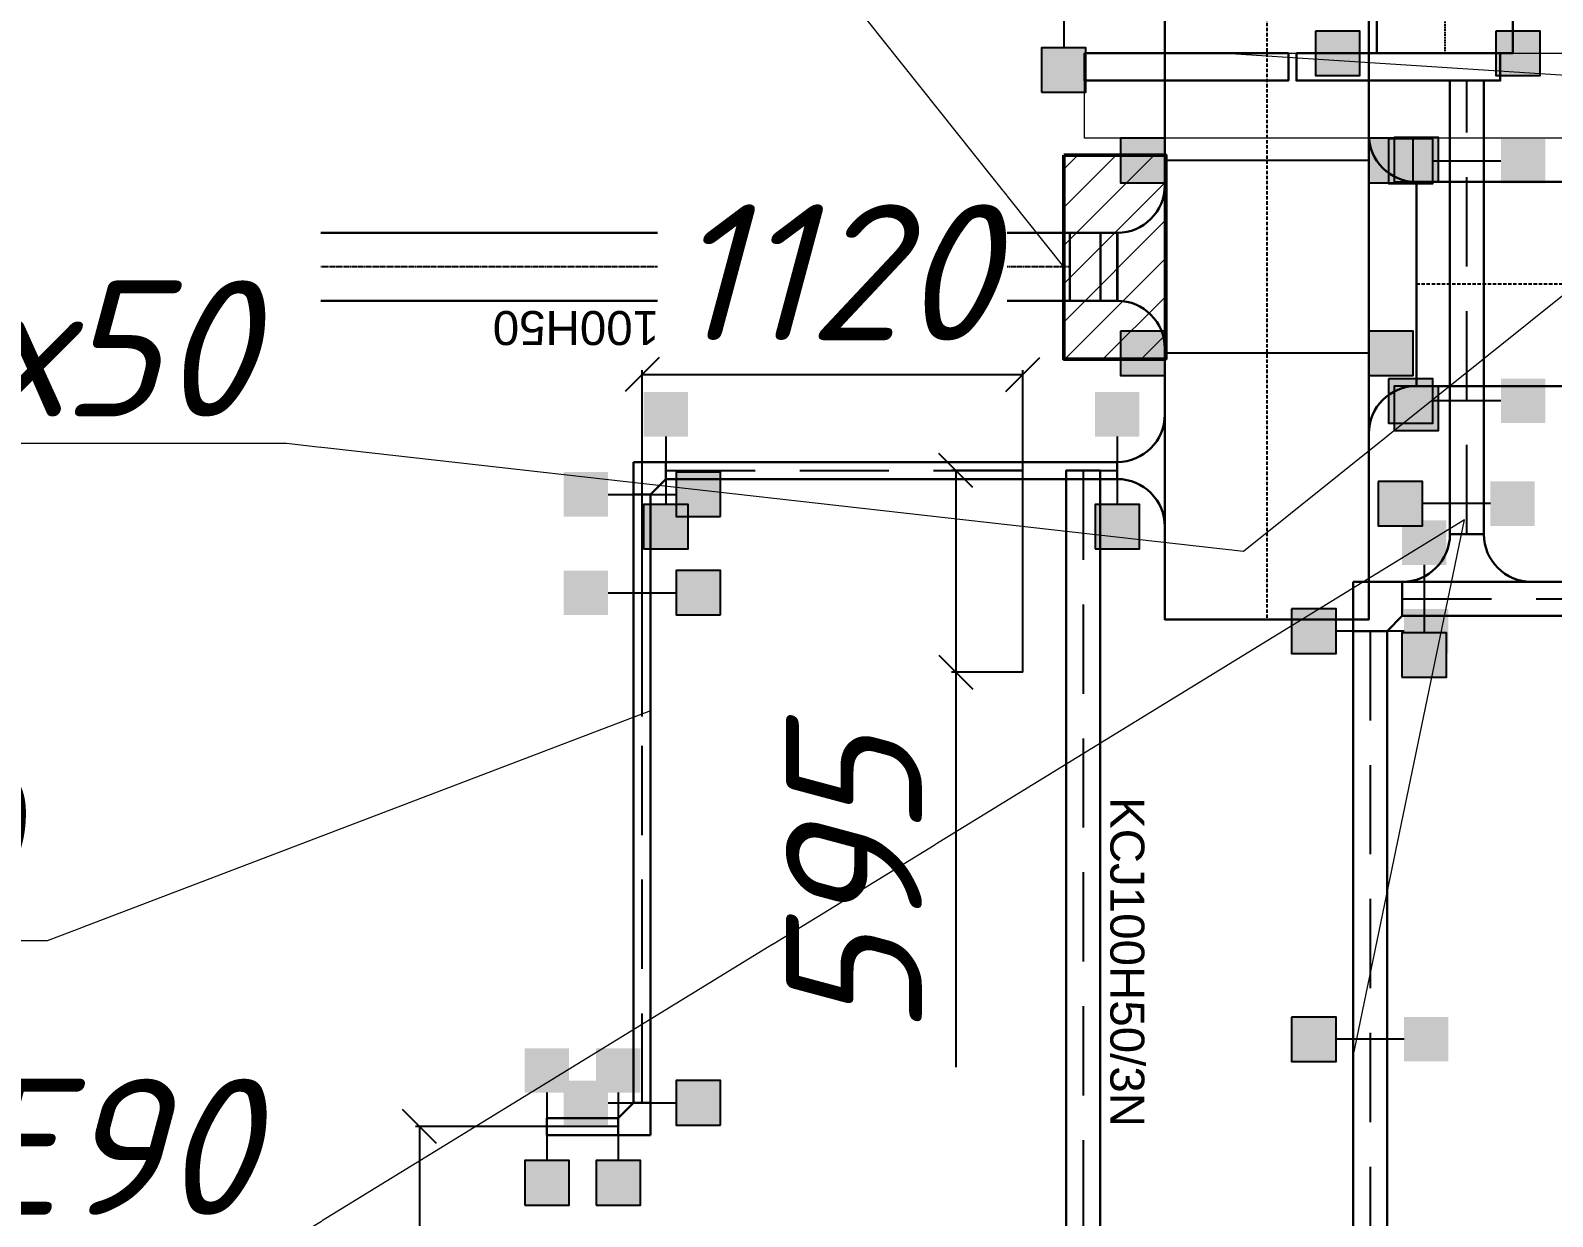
# Model space of a CAD drawing. Extents: x 221643 to 289394, y 86804 to 109436.
# Drawn here: x 228936.7 to 229384.5, y 91299.1 to 91647.9 of the extents above; entities that cross this region are included whole.
import ezdxf
from ezdxf import colors
from ezdxf.entities.mleader import LeaderData, LeaderLine
from ezdxf.math import Vec2, Vec3

# ---------------------------------------------------------------- set-up
doc = ezdxf.new("R2010")
doc.units = 0
doc.linetypes.add('DASHED2', pattern=[0.375, 0.25, -0.125])
doc.layers.get('Defpoints').update_dxf_attribs({"color": 140})
doc.layers.add('BAKS_opis', color=7, linetype='Continuous')
doc.layers.add("E_Прив'язки", color=24, linetype='Continuous')
for name, color, linetype, lineweight in [('E_Лотки', 5, 'Continuous', 30), ('E_Лотки_аварійні', 1, 'Continuous', 30), ('E_Позначення', 7, 'Continuous', 15), ('E_Щити', 1, 'Continuous', 50)]:
    doc.layers.add(name, color=color, linetype=linetype, lineweight=lineweight)
doc.layers.add('E_Лотки_опори_опуски', color=2, linetype='Continuous', plot=False)
doc.styles.add('GOST 2.304', font='isocpeui.ttf')
doc.styles.add('ROMANS', font='ROMANS')
doc.styles.get("Standard").update_dxf_attribs({"font": 'arial.ttf'})
doc.styles.add('ГОСТ 2.304', font='isocpeui.ttf')
doc.dimstyles.new('ISO-25', dxfattribs={"dimtxt": 2.5, "dimasz": 2.5, "dimexe": 1.25, "dimexo": 0.625, "dimtad": 1, "dimtxsty": 'Standard', "dimcen": 2.5, "dimadec": 0, "dimazin": 0, "dimtfac": 1, "dimtmove": 0, "dimatfit": 3, "dimfxl": 1, "dimarcsym": 0})

# ---------------------------------------------------------------- blocks, each defined once
blk = doc.blocks.new('*U3')
at = {"lineweight": 20}
h = blk.add_hatch(dxfattribs=at)
h.set_pattern_fill('ANSI31', color=0, scale=25)
h.paths.add_polyline_path([(-300, 300), (-300, 0), (300, 0), (300, 300)])
at = {"color": 0}
blk.add_lwpolyline([(-300, 300), (300, 300), (300, 0), (-300, 0)], close=True, dxfattribs=at)
blk = doc.blocks.new('BAKS_66')
at = {"layer": 'BAKS_opis', "linetype": 'DASHED2', "ltscale": 105}
blk.add_line((0, 0), (-20.99, 0), dxfattribs=at)
at = {"layer": 'E_Лотки'}
for points in [[(0, 2.5), (-20.99, 2.5), (-20.99, -2.5), (0, -2.5)], [(0, 2.5), (-20.99, 2.5), (-20.99, 2.5), (0, 2.5)], [(0, -2.5), (-20.99, -2.5), (-20.99, 2.5), (0, 2.5)], [(0, -2.5), (-20.99, -2.5), (-20.99, -2.5), (0, -2.5)]]:
    blk.add_3dface(points, dxfattribs=at)
at = {"flags": 1}
for tag, p in [('ATT_2', (-20.99, 0)), ('ATT_3', (-20.99, 0)), ('ATT_1', (-20.99, 0)), ('ATT_4', (-20.99, 0)), ('ATT_5', (-20.99, 0)), ('AN', (-20.99, 0)), ('TYP', (-20.99, 0)), ('P2X', (-20.99, 0)), ('P2Y', (-20.99, 0)), ('LUSTRO', (-20.99, 0)), ('NAME', (-20.99, 0)), ('P1X', (-20.99, 0)), ('P1Y', (-20.99, 0)), ('LENGTH', (7, 0)), ('ID', (7, -2.5))]:
    blk.add_attdef(tag, p, '', height=2.5, dxfattribs=at)
at = {"layer": 'BAKS_opis', "flags": 1}
blk.add_attdef('SYMBOL', (-7, 5.5), '', height=10, rotation=0, dxfattribs=at)
blk = doc.blocks.new('A$C44C0357C')
at = {"linetype": 'Continuous'}
for p, q in [((0, 95), (50, 95)), ((0, 95), (0, 0)), ((50, 95), (95, 50)), ((95, 50), (95, 0)), ((95, 0), (0, 0))]:
    blk.add_line(p, q, dxfattribs=at)
blk = doc.blocks.new('KK___50')
at = {"xscale": 0.1, "yscale": 0.1, "zscale": 0.1, "rotation": 270}
blk.add_blockref('A$C44C0357C', (-2.5, 9.5), dxfattribs=at)
at = {"style": 'ROMANS', "flags": 9}
for tag, p in [('SYMBOL', (-1370.36, 2080.3)), ('ID', (-1370.03, 2080.3)), ('NAME', (-1369.71, 2080.3)), ('TYP', (-1369.39, 2080.3)), ('LENGTH', (-1369.06, 2080.3)), ('ATT_1', (-1368.73, 2080.3)), ('ATT_2', (-1368.38, 2080.3)), ('ATT_3', (-1368.02, 2080.3)), ('ATT_4', (-1367.66, 2080.3)), ('ATT_5', (-1367.3, 2080.3)), ('LUSTRO', (-1366.93, 2080.3)), ('P1', (-1366.58, 2080.3)), ('P2', (-1366.29, 2080.3)), ('AN', (-1365.99, 2080.3))]:
    blk.add_attdef(tag, p, '', height=0.3, rotation=90, dxfattribs=at)
blk = doc.blocks.new('A$C3C5B6495')
at = {"linetype": 'Continuous'}
for p, q in [((0, 33), (0, 0)), ((14, 19), (14, 14))]:
    blk.add_line(p, q, dxfattribs=at)
for centre, start, end in [((14, 33), 180, 270), ((14, 0), 90, 180)]:
    blk.add_arc(centre, 14, start, end, dxfattribs=at)
blk = doc.blocks.new('TKD___50')
blk.add_blockref('A$C3C5B6495', (0, -16.5))
blk = doc.blocks.new('_None')
blk = doc.blocks.new('A$C4F7C31BE')
at = {"linetype": 'Continuous'}
for p, q in [((0, 158), (200, 158)), ((0, 108), (0, 158)), ((200, 158), (200, 108)), ((200, 108), (0, 108)), ((0, 108), (0, 0)), ((200, 0), (200, 108)), ((0, 0), (200, 0))]:
    blk.add_line(p, q, dxfattribs=at)
blk = doc.blocks.new('LU___200H50')
at = {"xscale": 0.1, "yscale": 0.1, "zscale": 0.1}
blk.add_blockref('A$C4F7C31BE', (-10, 0), dxfattribs=at)
at = {"style": 'ROMANS', "flags": 9}
for tag, p in [('SYMBOL', (4.95, 15.01)), ('TYP', (4.95, 14.03)), ('ATT_1', (4.95, 13.37)), ('ID', (4.95, 14.67)), ('NAME', (4.95, 14.36)), ('LENGTH', (4.95, 13.71)), ('ATT_2', (4.95, 13.02)), ('ATT_3', (4.95, 12.67)), ('ATT_4', (4.95, 12.31)), ('ATT_5', (4.95, 11.94)), ('AN', (4.95, 10.64)), ('LUSTRO', (4.95, 11.58)), ('P1', (4.95, 11.23)), ('P2', (4.95, 10.94))]:
    blk.add_attdef(tag, p, '', height=0.3, dxfattribs=at)
blk = doc.blocks.new('A$C7D2B75C9')
at = {"linetype": 'Continuous'}
for p, q in [((480, 140), (0, 140)), ((340, 0), (140, 0))]:
    blk.add_line(p, q, dxfattribs=at)
for centre, start, end in [((0, 0), 0, 90), ((480, 0), 90, 180)]:
    blk.add_arc(centre, 140, start, end, dxfattribs=at)
blk = doc.blocks.new('TKD___200')
at = {"xscale": 0.1, "yscale": 0.1, "zscale": 0.1}
blk.add_blockref('A$C7D2B75C9', (-24, -14), dxfattribs=at)
at = {"style": 'ROMANS', "flags": 9}
for tag, p in [('SYMBOL', (4.95, 15.01)), ('TYP', (4.95, 14.03)), ('ATT_1', (4.95, 13.37)), ('ID', (4.95, 14.67)), ('NAME', (4.95, 14.36)), ('LENGTH', (4.95, 13.71)), ('ATT_2', (4.95, 13.02)), ('ATT_3', (4.95, 12.67)), ('ATT_4', (4.95, 12.31)), ('ATT_5', (4.95, 11.94)), ('AN', (4.95, 10.64)), ('LUSTRO', (4.95, 11.58)), ('P1', (4.95, 11.23)), ('P2', (4.95, 10.94))]:
    blk.add_attdef(tag, p, '', height=0.3, dxfattribs=at)
blk = doc.blocks.new('BAKS_719')
at = {"layer": 'BAKS_opis', "color": 105, "linetype": 'DASHED2'}
blk.add_line((0, 0), (0, -300), dxfattribs=at)
at = {"layer": 'E_Лотки_опори_опуски'}
for points in [[(-10, 0), (-10, -300), (10, -300), (10, 0)], [(-10, 0), (-10, -300), (-10, -300), (-10, 0)], [(10, 0), (10, -300), (-10, -300), (-10, 0)], [(10, 0), (10, -300), (10, -300), (10, 0)]]:
    blk.add_3dface(points, dxfattribs=at)
at = {"flags": 1}
for tag, p in [('LENGTH', (0, 0)), ('ID', (10, 0)), ('ATT_2', (0, -300)), ('ATT_3', (0, -300)), ('ATT_1', (0, -300)), ('ATT_4', (0, -300)), ('ATT_5', (0, -300)), ('AN', (0, -300)), ('TYP', (0, -300)), ('P2X', (0, -300)), ('P2Y', (0, -300)), ('LUSTRO', (0, -300)), ('NAME', (0, -300)), ('P1X', (0, -300)), ('P1Y', (0, -300))]:
    blk.add_attdef(tag, p, '', height=2.5, dxfattribs=at)
at = {"layer": 'BAKS_opis'}
blk.add_attdef('SYMBOL', (13, -96), '', height=10, rotation=270, dxfattribs=at)
blk = doc.blocks.new('BAKS_720')
at = {"layer": 'BAKS_opis', "linetype": 'DASHED2', "ltscale": 105}
blk.add_line((0, 0), (0, -300), dxfattribs=at)
at = {"layer": 'E_Лотки_опори_опуски'}
for points in [[(-5, 0), (-5, -300), (5, -300), (5, 0)], [(-5, 0), (-5, -300), (-5, -300), (-5, 0)], [(5, 0), (5, -300), (-5, -300), (-5, 0)], [(5, 0), (5, -300), (5, -300), (5, 0)]]:
    blk.add_3dface(points, dxfattribs=at)
at = {"flags": 1}
for tag, p in [('LENGTH', (0, 0)), ('ID', (5, 0)), ('ATT_2', (0, -300)), ('ATT_3', (0, -300)), ('ATT_1', (0, -300)), ('ATT_4', (0, -300)), ('ATT_5', (0, -300)), ('AN', (0, -300)), ('TYP', (0, -300)), ('P2X', (0, -300)), ('P2Y', (0, -300)), ('LUSTRO', (0, -300)), ('NAME', (0, -300)), ('P1X', (0, -300)), ('P1Y', (0, -300))]:
    blk.add_attdef(tag, p, '', height=2.5, dxfattribs=at)
at = {"layer": 'BAKS_opis'}
blk.add_attdef('SYMBOL', (8, -96), '', height=10, rotation=270, dxfattribs=at)
blk = doc.blocks.new('A$C7FF703E6')
at = {"linetype": 'Continuous'}
for p, q in [((0, 145), (100, 145)), ((0, 145), (0, 0)), ((100, 145), (145, 100)), ((145, 100), (145, 0)), ((145, 0), (0, 0))]:
    blk.add_line(p, q, dxfattribs=at)
blk = doc.blocks.new('KK___100')
at = {"xscale": 0.1, "yscale": 0.1, "zscale": 0.1, "rotation": 270}
blk.add_blockref('A$C7FF703E6', (-5, 14.5), dxfattribs=at)
at = {"style": 'ROMANS', "flags": 9}
for tag, p in [('SYMBOL', (-1386.75, 2120.91)), ('ID', (-1386.41, 2120.91)), ('NAME', (-1386.1, 2120.91)), ('TYP', (-1385.77, 2120.91)), ('LENGTH', (-1385.44, 2120.91)), ('ATT_1', (-1385.11, 2120.91)), ('ATT_2', (-1384.76, 2120.91)), ('ATT_3', (-1384.4, 2120.91)), ('ATT_4', (-1384.05, 2120.91)), ('ATT_5', (-1383.68, 2120.91)), ('LUSTRO', (-1383.31, 2120.91)), ('P1', (-1382.96, 2120.91)), ('P2', (-1382.68, 2120.91)), ('AN', (-1382.37, 2120.91))]:
    blk.add_attdef(tag, p, '', height=0.3, rotation=90, dxfattribs=at)
blk = doc.blocks.new('BAKS_812')
at = {"layer": 'BAKS_opis', "linetype": 'DASHED2', "ltscale": 105}
blk.add_line((0, 0), (0, -200.57), dxfattribs=at)
at = {"layer": 'E_Лотки_аварійні'}
for points in [[(-5, 0), (-5, -200.57), (5, -200.57), (5, 0)], [(-5, 0), (-5, -200.57), (-5, -200.57), (-5, 0)], [(5, 0), (5, -200.57), (-5, -200.57), (-5, 0)], [(5, 0), (5, -200.57), (5, -200.57), (5, 0)]]:
    blk.add_3dface(points, dxfattribs=at)
at = {"flags": 1}
for tag, p in [('LENGTH', (0, 9.5)), ('ID', (5, 9.5)), ('ATT_2', (0, -210.07)), ('ATT_3', (0, -210.07)), ('ATT_1', (0, -210.07)), ('ATT_4', (0, -210.07)), ('ATT_5', (0, -210.07)), ('AN', (0, -210.07)), ('TYP', (0, -210.07)), ('P2X', (0, -210.07)), ('P2Y', (0, -210.07)), ('NAME', (0, -210.07)), ('P1X', (0, -210.07)), ('P1Y', (0, -210.07))]:
    blk.add_attdef(tag, p, '', height=2.5, dxfattribs=at)
at = {"layer": 'BAKS_opis', "flags": 1}
blk.add_attdef('SYMBOL', (8, -100.29), '', height=10, rotation=270, dxfattribs=at)
blk = doc.blocks.new('_Oblique')
at = {"color": 0, "linetype": 'ByBlock', "lineweight": -2}
blk.add_line((-0.5, -0.5), (0.5, 0.5), dxfattribs=at)
blk = doc.blocks.new('*D361')
at = {"layer": 'Defpoints', "color": 0, "transparency": 16777216}
for p in [(229228.62, 91546.75), (229228.62, 91459.19), (229116.62, 91446.18)]:
    blk.add_point(p, dxfattribs=at)
at = {"layer": "E_Прив'язки", "color": 0, "lineweight": -2, "transparency": 16777216}
for p, q in [((229116.62, 91446.18), (229116.62, 91548)), ((229116.62, 91546.75), (229228.62, 91546.75)), ((229228.62, 91459.19), (229228.62, 91548))]:
    blk.add_line(p, q, dxfattribs=at)
at = {"layer": "E_Прив'язки", "color": 0, "lineweight": -2, "transparency": 16777216, "xscale": 10, "yscale": 10, "zscale": 10, "rotation": 180}
blk.add_blockref('_Oblique', (229116.62, 91546.75), dxfattribs=at)
at = {"layer": "E_Прив'язки", "color": 0, "lineweight": -2, "transparency": 16777216, "xscale": 10, "yscale": 10, "zscale": 10}
blk.add_blockref('_Oblique', (229228.62, 91546.75), dxfattribs=at)
at = {"layer": "E_Прив'язки", "color": 0, "transparency": 16777216, "insert": (229172.62, 91576.75), "char_height": 40, "attachment_point": 5, "style": 'GOST 2.304', "bg_fill": 3, "box_fill_scale": 1.1, "bg_fill_color": 256, "bg_fill_true_color": 13158600, "bg_fill_transparency": 0}
blk.add_mtext('1120', dxfattribs=at)
blk = doc.blocks.new('*D362')
at = {"layer": 'Defpoints', "color": 0, "transparency": 16777216}
for p in [(229228.62, 91518.47), (229208.93, 91459.19), (229228.62, 91459.19)]:
    blk.add_point(p, dxfattribs=at)
at = {"layer": "E_Прив'язки", "color": 0, "lineweight": -2, "transparency": 16777216}
for p, q in [((229228.62, 91518.47), (229207.68, 91518.47)), ((229208.93, 91518.47), (229208.93, 91459.19)), ((229228.62, 91459.19), (229207.68, 91459.19)), ((229208.93, 91459.19), (229208.93, 91343.07))]:
    blk.add_line(p, q, dxfattribs=at)
at = {"layer": "E_Прив'язки", "color": 0, "lineweight": -2, "transparency": 16777216, "xscale": 10, "yscale": 10, "zscale": 10}
for p, rotation in [((229208.93, 91518.47), 90), ((229208.93, 91459.19), 270)]:
    blk.add_blockref('_Oblique', p, dxfattribs=dict(at, rotation=rotation))
at = {"layer": "E_Прив'язки", "color": 0, "transparency": 16777216, "insert": (229178.93, 91396.13), "char_height": 40, "attachment_point": 5, "rotation": 90, "style": 'GOST 2.304', "bg_fill": 3, "box_fill_scale": 1.1, "bg_fill_color": 256, "bg_fill_true_color": 13158600, "bg_fill_transparency": 0}
blk.add_mtext('595', dxfattribs=at)
blk = doc.blocks.new('*D363')
at = {"layer": 'Defpoints', "color": 0, "transparency": 16777216}
for p in [(229109.62, 91325.54), (229051.17, 91261.17), (229109.62, 91261.17)]:
    blk.add_point(p, dxfattribs=at)
at = {"layer": "E_Прив'язки", "color": 0, "lineweight": -2, "transparency": 16777216}
for p, q in [((229109.62, 91325.54), (229049.92, 91325.54)), ((229051.17, 91325.54), (229051.17, 91261.17)), ((229109.62, 91261.17), (229049.92, 91261.17)), ((229051.17, 91261.17), (229051.17, 91099.74))]:
    blk.add_line(p, q, dxfattribs=at)
at = {"layer": "E_Прив'язки", "color": 0, "lineweight": -2, "transparency": 16777216, "xscale": 10, "yscale": 10, "zscale": 10}
for p, rotation in [((229051.17, 91325.54), 90), ((229051.17, 91261.17), 270)]:
    blk.add_blockref('_Oblique', p, dxfattribs=dict(at, rotation=rotation))
at = {"layer": "E_Прив'язки", "color": 0, "transparency": 16777216, "insert": (229021.17, 91153.93), "char_height": 40, "attachment_point": 5, "rotation": 90, "style": 'GOST 2.304', "bg_fill": 3, "box_fill_scale": 1.1, "bg_fill_color": 256, "bg_fill_true_color": 13158600, "bg_fill_transparency": 0}
blk.add_mtext('645', dxfattribs=at)
blk = doc.blocks.new('BAKS_868')
at = {"layer": 'BAKS_opis', "color": 105, "linetype": 'DASHED2', "ltscale": 4}
blk.add_line((0, 0), (0, -495), dxfattribs=at)
at = {"layer": 'E_Лотки'}
for points in [[(-30, 0), (-30, -495), (30, -495), (30, 0)], [(-30, 0), (-30, -495), (-30, -495), (-30, 0)], [(30, 0), (30, -495), (-30, -495), (-30, 0)], [(30, 0), (30, -495), (30, -495), (30, 0)]]:
    blk.add_3dface(points, dxfattribs=at)
at = {"flags": 1}
for tag, p in [('LENGTH', (0, 0)), ('ID', (30, 0)), ('ATT_2', (0, -495)), ('ATT_3', (0, -495)), ('ATT_1', (0, -495)), ('ATT_4', (0, -495)), ('ATT_5', (0, -495)), ('AN', (0, -495)), ('TYP', (0, -495)), ('P2X', (0, -495)), ('P2Y', (0, -495)), ('LUSTRO', (0, -495)), ('NAME', (0, -495)), ('P1X', (0, -495)), ('P1Y', (0, -495))]:
    blk.add_attdef(tag, p, '', height=2.5, dxfattribs=at)
at = {"layer": 'BAKS_opis'}
blk.add_attdef('SYMBOL', (33, -193.5), '', height=10, rotation=270, dxfattribs=at)
blk = doc.blocks.new('BAKS_869')
at = {"layer": 'BAKS_opis', "color": 105, "linetype": 'DASHED2', "ltscale": 4}
blk.add_line((0, 0), (0, -495), dxfattribs=at)
at = {"layer": 'E_Лотки'}
for points in [[(-30, 0), (-30, -495), (30, -495), (30, 0)], [(-30, 0), (-30, -495), (-30, -495), (-30, 0)], [(30, 0), (30, -495), (-30, -495), (-30, 0)], [(30, 0), (30, -495), (30, -495), (30, 0)]]:
    blk.add_3dface(points, dxfattribs=at)
at = {"flags": 1}
for tag, p in [('LENGTH', (0, 0)), ('ID', (30, 0)), ('ATT_2', (0, -495)), ('ATT_3', (0, -495)), ('ATT_1', (0, -495)), ('ATT_4', (0, -495)), ('ATT_5', (0, -495)), ('AN', (0, -495)), ('TYP', (0, -495)), ('P2X', (0, -495)), ('P2Y', (0, -495)), ('LUSTRO', (0, -495)), ('NAME', (0, -495)), ('P1X', (0, -495)), ('P1Y', (0, -495))]:
    blk.add_attdef(tag, p, '', height=2.5, dxfattribs=at)
at = {"layer": 'BAKS_opis'}
blk.add_attdef('SYMBOL', (33, -193.5), '', height=10, rotation=270, dxfattribs=at)
blk = doc.blocks.new('A$C0ECF3AA1')
at = {"linetype": 'Continuous'}
for p, q in [((880, 140), (0, 140)), ((740, 0), (140, 0))]:
    blk.add_line(p, q, dxfattribs=at)
for centre, start, end in [((0, 0), 0, 90), ((880, 0), 90, 180)]:
    blk.add_arc(centre, 140, start, end, dxfattribs=at)
blk = doc.blocks.new('TKD___600')
at = {"xscale": 0.1, "yscale": 0.1, "zscale": 0.1}
blk.add_blockref('A$C0ECF3AA1', (-44, -14), dxfattribs=at)
at = {"style": 'ROMANS', "flags": 9}
for tag, p in [('SYMBOL', (4.95, 15.01)), ('TYP', (4.95, 14.03)), ('ATT_1', (4.95, 13.37)), ('ID', (4.95, 14.67)), ('NAME', (4.95, 14.36)), ('LENGTH', (4.95, 13.71)), ('ATT_2', (4.95, 13.02)), ('ATT_3', (4.95, 12.67)), ('ATT_4', (4.95, 12.31)), ('ATT_5', (4.95, 11.94)), ('AN', (4.95, 10.64)), ('LUSTRO', (4.95, 11.58)), ('P1', (4.95, 11.23)), ('P2', (4.95, 10.94))]:
    blk.add_attdef(tag, p, '', height=0.3, dxfattribs=at)
blk = doc.blocks.new('BAKS_1627')
at = {"layer": 'BAKS_opis', "color": 105, "linetype": 'DASHED2', "ltscale": 4}
blk.add_line((0, 0), (92.44, 0), dxfattribs=at)
at = {"layer": 'E_Лотки'}
for points in [[(0, -30), (92.44, -30), (92.44, 30), (0, 30)], [(0, 30), (92.44, 30), (92.44, -30), (0, -30)], [(0, 30), (92.44, 30), (92.44, 30), (0, 30)], [(0, -30), (92.44, -30), (92.44, -30), (0, -30)]]:
    blk.add_3dface(points, dxfattribs=at)
at = {"flags": 1}
for tag, p in [('ID', (0, 30)), ('LENGTH', (0, 0)), ('ATT_2', (92.44, 0)), ('ATT_3', (92.44, 0)), ('ATT_1', (92.44, 0)), ('ATT_4', (92.44, 0)), ('ATT_5', (92.44, 0)), ('AN', (92.44, 0)), ('TYP', (92.44, 0)), ('P2X', (92.44, 0)), ('P2Y', (92.44, 0)), ('LUSTRO', (92.44, 0)), ('NAME', (92.44, 0)), ('P1X', (92.44, 0)), ('P1Y', (92.44, 0))]:
    blk.add_attdef(tag, p, '', height=2.5, dxfattribs=at)
at = {"layer": 'BAKS_opis', "flags": 1}
blk.add_attdef('SYMBOL', (46.22, 33), '', height=10, dxfattribs=at)
blk = doc.blocks.new('BAKS_1629')
at = {"layer": 'BAKS_opis', "linetype": 'DASHED2', "ltscale": 105}
blk.add_line((0, 0), (132.81, 0), dxfattribs=at)
at = {"layer": 'E_Лотки'}
for points in [[(0, -2.5), (132.81, -2.5), (132.81, 2.5), (0, 2.5)], [(0, 2.5), (132.81, 2.5), (132.81, -2.5), (0, -2.5)], [(0, 2.5), (132.81, 2.5), (132.81, 2.5), (0, 2.5)], [(0, -2.5), (132.81, -2.5), (132.81, -2.5), (0, -2.5)]]:
    blk.add_3dface(points, dxfattribs=at)
at = {"flags": 1}
for tag, p in [('ID', (0, 2.5)), ('LENGTH', (0, 0)), ('ATT_2', (132.81, 0)), ('ATT_3', (132.81, 0)), ('ATT_1', (132.81, 0)), ('ATT_4', (132.81, 0)), ('ATT_5', (132.81, 0)), ('AN', (132.81, 0)), ('TYP', (132.81, 0)), ('P2X', (132.81, 0)), ('P2Y', (132.81, 0)), ('LUSTRO', (132.81, 0)), ('NAME', (132.81, 0)), ('P1X', (132.81, 0)), ('P1Y', (132.81, 0))]:
    blk.add_attdef(tag, p, '', height=2.5, dxfattribs=at)
at = {"layer": 'BAKS_opis', "flags": 1}
blk.add_attdef('SYMBOL', (66.4, 5.5), '', height=10, dxfattribs=at)
blk = doc.blocks.new('BAKS_1631')
at = {"layer": 'BAKS_opis', "linetype": 'DASHED2', "ltscale": 105}
blk.add_line((0, 0), (0, 178.93), dxfattribs=at)
at = {"layer": 'E_Лотки'}
for points in [[(2.5, 0), (2.5, 178.93), (-2.5, 178.93), (-2.5, 0)], [(-2.5, 0), (-2.5, 178.93), (2.5, 178.93), (2.5, 0)], [(-2.5, 0), (-2.5, 178.93), (-2.5, 178.93), (-2.5, 0)], [(2.5, 0), (2.5, 178.93), (2.5, 178.93), (2.5, 0)]]:
    blk.add_3dface(points, dxfattribs=at)
at = {"flags": 1}
for tag, p in [('ATT_2', (0, 178.93)), ('ATT_3', (0, 178.93)), ('ATT_1', (0, 178.93)), ('ATT_4', (0, 178.93)), ('ATT_5', (0, 178.93)), ('AN', (0, 178.93)), ('TYP', (0, 178.93)), ('P2X', (0, 178.93)), ('P2Y', (0, 178.93)), ('LUSTRO', (0, 178.93)), ('NAME', (0, 178.93)), ('P1X', (0, 178.93)), ('P1Y', (0, 178.93)), ('ID', (-2.5, 0)), ('LENGTH', (0, 0))]:
    blk.add_attdef(tag, p, '', height=2.5, dxfattribs=at)
at = {"layer": 'BAKS_opis', "flags": 1}
blk.add_attdef('SYMBOL', (-5.5, 89.47), '', height=10, rotation=90, dxfattribs=at)
blk = doc.blocks.new('podpora_200')
for points in [[(-6.53, 10), (0, 10), (6.53, 10), (6.53, 23.06), (-6.53, 23.06)], [(-6.53, -23.06), (6.53, -23.06), (6.53, -10), (-6.53, -10)]]:
    blk.add_hatch(color=256).paths.add_polyline_path(points)
blk.add_line((0, 10), (0, -10))
blk.add_lwpolyline([(-6.53, -23.06), (6.53, -23.06), (6.53, -10), (-6.53, -10)], close=True)
at = {"style": 'ROMANS', "flags": 9}
for tag, p in [('SYMBOL', (3.32, 14.86)), ('TYP', (3.32, 13.88)), ('ATT_1', (3.32, 13.22)), ('ID', (3.32, 14.52)), ('NAME', (3.32, 14.21)), ('LENGTH', (3.32, 13.56)), ('ELEM', (3.29, 10.49)), ('ATT_2', (3.32, 12.87)), ('ATT_3', (3.32, 12.52)), ('ATT_4', (3.32, 12.16)), ('ATT_5', (3.32, 11.79)), ('AN', (3.32, 10.83)), ('P1', (3.32, 11.42)), ('P2', (3.32, 11.14))]:
    blk.add_attdef(tag, p, '', height=0.3, dxfattribs=at)
blk = doc.blocks.new('podpora_600')
for points in [[(-6.53, 30), (0, 30), (6.53, 30), (6.53, 43.06), (-6.53, 43.06)], [(-6.53, -43.06), (6.53, -43.06), (6.53, -30), (-6.53, -30)]]:
    blk.add_hatch(color=256).paths.add_polyline_path(points)
blk.add_line((0, 30), (0, -30))
for points in [[(-6.53, 30), (6.53, 30), (6.53, 43.06), (-6.53, 43.06)], [(-6.53, -43.06), (6.53, -43.06), (6.53, -30), (-6.53, -30)]]:
    blk.add_lwpolyline(points, close=True)
at = {"style": 'ROMANS', "flags": 9}
for tag, p in [('SYMBOL', (1.59, 37.74)), ('TYP', (1.59, 36.76)), ('ATT_1', (1.59, 36.1)), ('ATT_2', (1.59, 35.75)), ('ID', (1.59, 37.4)), ('NAME', (1.59, 37.09)), ('LENGTH', (1.59, 36.43)), ('ELEM', (1.56, 33.37)), ('ATT_3', (1.59, 35.39)), ('ATT_4', (1.59, 35.03)), ('ATT_5', (1.59, 34.67)), ('AN', (1.59, 33.7)), ('P1', (1.59, 34.3)), ('P2', (1.59, 34.01))]:
    blk.add_attdef(tag, p, '', height=0.3, dxfattribs=at)
blk = doc.blocks.new('BAKS_1850')
at = {"layer": 'BAKS_opis', "linetype": 'DASHED2', "ltscale": 105}
blk.add_line((0, 0), (248.37, 0), dxfattribs=at)
at = {"layer": 'E_Лотки_аварійні'}
for points in [[(0, -5), (248.37, -5), (248.37, 5), (0, 5)], [(0, 5), (248.37, 5), (248.37, -5), (0, -5)], [(0, 5), (248.37, 5), (248.37, 5), (0, 5)], [(0, -5), (248.37, -5), (248.37, -5), (0, -5)]]:
    blk.add_3dface(points, dxfattribs=at)
at = {"flags": 1}
for tag, p in [('ID', (0, 5)), ('LENGTH', (0, 0)), ('ATT_2', (248.37, 0)), ('ATT_3', (248.37, 0)), ('ATT_1', (248.37, 0)), ('ATT_4', (248.37, 0)), ('ATT_5', (248.37, 0)), ('AN', (248.37, 0)), ('TYP', (248.37, 0)), ('P2X', (248.37, 0)), ('P2Y', (248.37, 0)), ('LUSTRO', (248.37, 0)), ('NAME', (248.37, 0)), ('P1X', (248.37, 0)), ('P1Y', (248.37, 0))]:
    blk.add_attdef(tag, p, '', height=2.5, dxfattribs=at)
at = {"layer": 'BAKS_opis', "flags": 1}
blk.add_attdef('SYMBOL', (124.19, 8), '', height=10, dxfattribs=at)
blk = doc.blocks.new('A$C4863500E')
at = {"linetype": 'Continuous'}
for p, q in [((380, 140), (0, 140)), ((240, 0), (140, 0))]:
    blk.add_line(p, q, dxfattribs=at)
for centre, start, end in [((0, 0), 0, 90), ((380, 0), 90, 180)]:
    blk.add_arc(centre, 140, start, end, dxfattribs=at)
blk = doc.blocks.new('TKD___100')
at = {"xscale": 0.1, "yscale": 0.1, "zscale": 0.1}
blk.add_blockref('A$C4863500E', (-19, -14), dxfattribs=at)
at = {"style": 'ROMANS', "flags": 9}
for tag, p in [('SYMBOL', (4.95, 15.01)), ('TYP', (4.95, 14.03)), ('ATT_1', (4.95, 13.37)), ('ID', (4.95, 14.67)), ('NAME', (4.95, 14.36)), ('LENGTH', (4.95, 13.71)), ('ATT_2', (4.95, 13.02)), ('ATT_3', (4.95, 12.67)), ('ATT_4', (4.95, 12.31)), ('ATT_5', (4.95, 11.94)), ('AN', (4.95, 10.64)), ('LUSTRO', (4.95, 11.58)), ('P1', (4.95, 11.23)), ('P2', (4.95, 10.94))]:
    blk.add_attdef(tag, p, '', height=0.3, dxfattribs=at)
blk = doc.blocks.new('BAKS_1853')
at = {"layer": 'BAKS_opis', "linetype": 'DASHED2', "ltscale": 105}
blk.add_line((0, 0), (0, 133.43), dxfattribs=at)
at = {"layer": 'E_Лотки_аварійні'}
for points in [[(5, 0), (5, 133.43), (-5, 133.43), (-5, 0)], [(-5, 0), (-5, 133.43), (5, 133.43), (5, 0)], [(-5, 0), (-5, 133.43), (-5, 133.43), (-5, 0)], [(5, 0), (5, 133.43), (5, 133.43), (5, 0)]]:
    blk.add_3dface(points, dxfattribs=at)
at = {"flags": 1}
for tag, p in [('ATT_2', (0, 133.43)), ('ATT_3', (0, 133.43)), ('ATT_1', (0, 133.43)), ('ATT_4', (0, 133.43)), ('ATT_5', (0, 133.43)), ('AN', (0, 133.43)), ('TYP', (0, 133.43)), ('P2X', (0, 133.43)), ('P2Y', (0, 133.43)), ('LUSTRO', (0, 133.43)), ('NAME', (0, 133.43)), ('P1X', (0, 133.43)), ('P1Y', (0, 133.43)), ('ID', (-5, 0)), ('LENGTH', (0, 0))]:
    blk.add_attdef(tag, p, '', height=2.5, dxfattribs=at)
at = {"layer": 'BAKS_opis', "flags": 1}
blk.add_attdef('SYMBOL', (-8, 66.71), '', height=10, rotation=90, dxfattribs=at)
blk = doc.blocks.new('BAKS_1864')
at = {"layer": 'BAKS_opis', "color": 105, "linetype": 'DASHED2', "ltscale": 2}
blk.add_line((0, 0), (0, -63.35), dxfattribs=at)
at = {"layer": 'E_Лотки_аварійні'}
for points in [[(-20, 0), (-20, -63.35), (20, -63.35), (20, 0)], [(-20, 0), (-20, -63.35), (-20, -63.35), (-20, 0)], [(20, 0), (20, -63.35), (-20, -63.35), (-20, 0)], [(20, 0), (20, -63.35), (20, -63.35), (20, 0)]]:
    blk.add_3dface(points, dxfattribs=at)
at = {"flags": 1}
for tag, p in [('LENGTH', (0, 24.5)), ('ID', (20, 24.5)), ('ATT_2', (0, -63.35)), ('ATT_3', (0, -63.35)), ('ATT_1', (0, -63.35)), ('ATT_4', (0, -63.35)), ('ATT_5', (0, -63.35)), ('AN', (0, -63.35)), ('TYP', (0, -63.35)), ('P2X', (0, -63.35)), ('P2Y', (0, -63.35)), ('LUSTRO', (0, -63.35)), ('NAME', (0, -63.35)), ('P1X', (0, -63.35)), ('P1Y', (0, -63.35))]:
    blk.add_attdef(tag, p, '', height=2.5, dxfattribs=at)
at = {"layer": 'BAKS_opis', "flags": 1}
blk.add_attdef('SYMBOL', (23, -19.42), '', height=10, rotation=270, dxfattribs=at)
blk = doc.blocks.new('podpora_400')
h = blk.add_hatch(color=256)
h.paths.add_polyline_path([(-6.53, 20), (0, 20), (6.53, 20), (6.53, 33.06), (-6.53, 33.06)])
h.paths.add_polyline_path([(-6.53, -33.06), (6.53, -33.06), (6.53, -20), (0, -20), (-6.53, -20)])
blk.add_line((0, 20), (0, -20))
for points in [[(-6.53, 20), (6.53, 20), (6.53, 33.06), (-6.53, 33.06)], [(-6.53, -33.06), (6.53, -33.06), (6.53, -20), (-6.53, -20)]]:
    blk.add_lwpolyline(points, close=True)
at = {"style": 'ROMANS', "flags": 9}
for tag, p in [('SYMBOL', (0.97, 29.35)), ('TYP', (0.97, 28.37)), ('ATT_1', (0.97, 27.71)), ('ATT_2', (0.97, 27.36)), ('ATT_3', (0.97, 27)), ('ATT_4', (0.97, 26.64)), ('ID', (0.97, 29.01)), ('NAME', (0.97, 28.69)), ('LENGTH', (0.97, 28.04)), ('ELEM', (0.95, 24.98)), ('ATT_5', (0.97, 26.28)), ('AN', (0.97, 25.31)), ('P1', (0.97, 25.91)), ('P2', (0.97, 25.62))]:
    blk.add_attdef(tag, p, '', height=0.3, dxfattribs=at)

msp = doc.modelspace()

# ---------------------------------------------------------------- linework, layer by layer
at = {"layer": 'Defpoints', "lineweight": 5}
msp.add_lwpolyline([(229446.7719, 91616.1718), (229246.7719, 91616.1718), (229246.7719, 91641.1718), (229446.7719, 91641.1718), (229446.7719, 91616.1718), (229436.8929, 91631.5492), (229286.7719, 91641.1718)], dxfattribs=at)
at = {"layer": 'Defpoints', "color": 5, "lineweight": 30, "ltscale": 100}
msp.add_lwpolyline([(229246.7719, 91641.1718), (229306.7719, 91641.1718), (229306.7719, 91633.1718), (229246.7719, 91633.1718)], close=True, dxfattribs=at)
at = {"layer": 'Defpoints', "color": 1, "lineweight": 30, "ltscale": 100}
msp.add_lwpolyline([(229309.1233, 91641.1718), (229369.1233, 91641.1718), (229369.1233, 91633.1718), (229309.1233, 91633.1718)], close=True, dxfattribs=at)
at = {"layer": 'E_Щити', "color": 2, "lineweight": 5}
msp.add_lwpolyline([(229446.7719, 91616.1718), (229246.7719, 91616.1718), (229246.7719, 91641.1718), (229446.7719, 91641.1718), (229446.7719, 91616.1718), (229436.8929, 91631.5492), (229286.7719, 91641.1718)], dxfattribs=at)

# ---------------------------------------------------------------- block references
at = {"layer": 'E_Лотки'}
for name in ['BAKS_868', 'BAKS_869']:
    msp.add_blockref(name, (229300.4261, 91969.6554), dxfattribs=at).add_auto_attribs({'SYMBOL': 'KCJ600H50/3N'})
for name, p, rotation in [('TKD___600', (229330.4261, 91573.3348), 90.00000000000001), ('LU___200H50', (229240.6664, 91578.3864), 270), ('TKD___50', (229270.4261, 91518.4725), 180), ('KK___50', (229116.6171, 91511.4725), 359.9999999999963), ('KK___50', (229116.6171, 91332.541), 179.9999999997379)]:
    msp.add_blockref(name, p, dxfattribs=dict(at, rotation=rotation))
for name, p in [('BAKS_1627', (229344.4261, 91573.3348)), ('BAKS_66', (229109.6171, 91325.541))]:
    msp.add_blockref(name, p, dxfattribs=at)
at = {"layer": 'E_Лотки', "xscale": -1, "rotation": 270}
msp.add_blockref('TKD___200', (229270.4261, 91578.3864), dxfattribs=at)
at = {"layer": 'E_Лотки_аварійні'}
for name, p in [('BAKS_1864', (229352.7579, 91704.518)), ('BAKS_812', (229330.7921, 91471.2436))]:
    msp.add_blockref(name, p, dxfattribs=at)
at = {"layer": 'E_Лотки_аварійні', "xscale": -1, "rotation": 90.00000000000735}
msp.add_blockref('KK___100', (229340.2921, 91480.7436), dxfattribs=at)
at = {"layer": 'E_Лотки_опори_опуски'}
for p in [(229240.6664, 91652.7622), (229256.4261, 91518.4725), (229346.7129, 91480.7436)]:
    msp.add_blockref('podpora_200', p, dxfattribs=at)
for name, p, rotation in [('podpora_400', (229347.7579, 91641.1718), 270), ('podpora_600', (229300.4211, 91609.6527), 270.0050806873907), ('podpora_200', (229359.2921, 91609.4662), 270), ('podpora_600', (229300.4261, 91552.9725), 270.0050806873907), ('podpora_200', (229359.2921, 91538.9423), 270), ('podpora_200', (229356.2129, 91508.7436), 270), ('podpora_200', (229330.7921, 91471.2436), 270), ('podpora_200', (229330.7921, 91351.2436), 270)]:
    msp.add_blockref(name, p, dxfattribs=dict(at, rotation=rotation))
ref = msp.add_blockref('BAKS_719', (229242.4664, 91578.3864), dxfattribs=dict(at, xscale=-1, rotation=270))
ref.add_attrib('SYMBOL', 'LUJ100H50', (229146.4664, 91565.3864), dxfattribs={"layer": 'BAKS_opis', "height": 10, "rotation": 179.999997})
msp.add_blockref('BAKS_720', (229246.3899, 91518.4725), dxfattribs=at).add_auto_attribs({'SYMBOL': 'KCJ100H50/3N'})
at = {"layer": 'E_Щити', "xscale": -0.1, "yscale": 0.1, "zscale": 0.1, "rotation": 90}
msp.add_blockref('*U3', (229270.697, 91581.2328), dxfattribs=at)

# ---------------------------------------------------------------- next in the draw order: dimensions: what is measured, and where the dimension line sits
at = {"layer": "E_Прив'язки"}
dim = msp.add_linear_dim(base=(229228.6233, 91546.7479), p1=(229116.6171, 91446.1796), p2=(229228.6233, 91459.188), dimstyle='ISO-25', override={"dimtxt": 40, "dimasz": 10, "dimexo": 0, "dimgap": 10, "dimlfac": 10, "dimrnd": 5, "dimtxsty": 'GOST 2.304', "dimblk1": 'Oblique', "dimblk2": 'Oblique', "dimsah": 1, "dimfxl": 1.25, "dimtfill": 1}, dxfattribs=at)
dim.commit()
dim.dimension.update_dxf_attribs({"geometry": '*D361', "text_midpoint": (229172.6202, 91576.7479)})
dim = msp.add_linear_dim(base=(229051.167, 91261.1718), p1=(229109.6171, 91325.541), p2=(229109.6171, 91261.1718), angle=90, dimstyle='ISO-25', override={"dimtxt": 40, "dimasz": 10, "dimexo": 0, "dimgap": 10, "dimlfac": 10, "dimrnd": 5, "dimtxsty": 'GOST 2.304', "dimblk1": 'Oblique', "dimblk2": 'Oblique', "dimsah": 1, "dimfxl": 1.25, "dimtfill": 1}, dxfattribs=at)
dim.commit()
dim.dimension.update_dxf_attribs({"geometry": '*D363', "text_midpoint": (229051.167, 91153.933), "dimtype": 160})

# ---------------------------------------------------------------- next in the draw order: block references
at = {"layer": 'E_Лотки'}
msp.add_blockref('BAKS_1631', (229116.6171, 91332.541), dxfattribs=at)
at = {"layer": 'E_Лотки_опори_опуски'}
for p in [(229123.6171, 91518.4725), (229088.6233, 91325.541), (229109.6171, 91325.541)]:
    msp.add_blockref('podpora_200', p, dxfattribs=at)
at = {"layer": 'E_Лотки_опори_опуски', "rotation": 90}
for p in [(229116.6171, 91511.4725), (229116.6171, 91482.541), (229116.6171, 91332.541)]:
    msp.add_blockref('podpora_200', p, dxfattribs=at)

# ---------------------------------------------------------------- next in the draw order: dimensions: what is measured, and where the dimension line sits
at = {"layer": "E_Прив'язки"}
dim = msp.add_linear_dim(base=(229208.93069, 91459.18799), p1=(229228.62334, 91518.47251), p2=(229228.62334, 91459.18799), angle=90, dimstyle='ISO-25', override={"dimtxt": 40, "dimasz": 10, "dimexo": 0, "dimgap": 10, "dimlfac": 10, "dimrnd": 5, "dimtxsty": 'GOST 2.304', "dimblk1": 'Oblique', "dimblk2": 'Oblique', "dimsah": 1, "dimfxl": 1.25, "dimtfill": 1}, dxfattribs=at)
dim.commit()
dim.dimension.update_dxf_attribs({"geometry": '*D362', "text_midpoint": (229178.93069, 91396.12738)})

# ---------------------------------------------------------------- next in the draw order: leaders
at = {"layer": 'E_Позначення'}
ml = msp.add_multileader_mtext('Standard', dxfattribs=at)
ml.set_content('ЩО3, опуск Л200х50', color=256, style='ГОСТ 2.304')
ml.set_leader_properties(color=256, linetype='ByLayer', lineweight=-1)
ml.set_arrow_properties(name='NONE')
ml.build(insert=Vec2(0, 0))
ml.multileader.update_dxf_attribs({"has_dogleg": 0, "text_left_attachment_type": 6, "text_right_attachment_type": 6, "dogleg_length": 0, "arrow_head_size": 0.1})
ctx = ml.context
ctx.base_point, ctx.char_height, ctx.arrow_head_size, ctx.landing_gap_size, ctx.plane_origin = Vec3(228595.9383, 91693.7413), 40, 0.1, 10, Vec3(223832.3808, 91523.061)
ctx.left_attachment, ctx.right_attachment, ctx.text_align_type = 6, 6, 2
notes = []
notes.append((ctx, [(0, (1, 1, 0), (229148.8474, 91693.7413), (-1, 0), 0, [(0, [(229240.697, 91578.3864)], 0, [])])]))
ctx.mtext.insert, ctx.mtext.alignment, ctx.mtext.flow_direction = Vec3(229138.8474, 91745.7413), 3, 5
ctx.mtext.has_bg_fill, ctx.mtext.bg_color, ctx.mtext.bg_scale_factor, ctx.mtext.bg_transparency, ctx.mtext.use_window_bg_color = 1, -1027028792, 1.5, 0, 1
for ctx, leaders in notes:
    for number, flags, end, landing, length, lines in leaders:
        leader = LeaderData()
        leader.index, (leader.has_last_leader_line, leader.has_dogleg_vector, leader.attachment_direction) = number, flags
        leader.last_leader_point, leader.dogleg_vector, leader.dogleg_length = Vec3(end), Vec3(landing), length
        for number, points, colour, breaks in lines:
            line = LeaderLine()
            line.index, line.vertices, line.color, line.breaks = number, Vec3.list(points), colors.encode_raw_color(colour), breaks
            leader.lines.append(line)
        ctx.leaders.append(leader)

# ---------------------------------------------------------------- next in the draw order: block references
at = {"layer": 'E_Лотки'}
msp.add_blockref('BAKS_1629', (229123.6171, 91518.4725), dxfattribs=at)

# ---------------------------------------------------------------- next in the draw order: leaders
at = {"layer": 'E_Позначення'}
ml = msp.add_multileader_mtext('Standard', dxfattribs=at)
ml.set_content('Л600х50', color=256, style='ГОСТ 2.304')
ml.set_leader_properties(color=256, linetype='ByLayer', lineweight=-1)
ml.set_arrow_properties(name='NONE')
ml.build(insert=Vec2(0, 0))
ml.multileader.update_dxf_attribs({"has_dogleg": 0, "text_left_attachment_type": 6, "text_right_attachment_type": 6, "dogleg_length": 0, "arrow_head_size": 0.1})
ctx = ml.context
ctx.base_point, ctx.char_height, ctx.arrow_head_size, ctx.landing_gap_size, ctx.plane_origin = Vec3(228775.4845, 91526.3864), 40, 0.1, 10, Vec3(231182.1873, 91123.0231)
ctx.left_attachment, ctx.right_attachment, ctx.text_align_type = 6, 6, 2
notes = []
notes.append((ctx, [(1, (1, 1, 0), (229012.0299, 91526.3864), (-1, 0), 0, [(3, [(229480.8664, 91527.9356), (229391.8129, 91573.3348), (229293.5538, 91494.6775)], 0, [])])]))
ctx.mtext.insert, ctx.mtext.alignment, ctx.mtext.flow_direction = Vec3(229002.0299, 91574.3864), 3, 5
ctx.mtext.has_bg_fill, ctx.mtext.bg_color, ctx.mtext.bg_scale_factor, ctx.mtext.bg_transparency, ctx.mtext.use_window_bg_color = 1, -1027028792, 1.5, 0, 1
for ctx, leaders in notes:
    for number, flags, end, landing, length, lines in leaders:
        leader = LeaderData()
        leader.index, (leader.has_last_leader_line, leader.has_dogleg_vector, leader.attachment_direction) = number, flags
        leader.last_leader_point, leader.dogleg_vector, leader.dogleg_length = Vec3(end), Vec3(landing), length
        for number, points, colour, breaks in lines:
            line = LeaderLine()
            line.index, line.vertices, line.color, line.breaks = number, Vec3.list(points), colors.encode_raw_color(colour), breaks
            leader.lines.append(line)
        ctx.leaders.append(leader)

# ---------------------------------------------------------------- next in the draw order: block references
at = {"layer": 'E_Лотки_опори_опуски', "rotation": 359.9987995356984}
msp.add_blockref('podpora_600', (229344.4261, 91573.3348), dxfattribs=at)

# ---------------------------------------------------------------- next in the draw order: leaders
at = {"layer": 'E_Позначення'}
ml = msp.add_multileader_mtext('Standard', dxfattribs=at)
ml.set_content('Л100х60 Е90', color=256, style='ГОСТ 2.304')
ml.set_leader_properties(color=256, linetype='ByLayer', lineweight=-1)
ml.set_arrow_properties(name='NONE')
ml.build(insert=Vec2(0, 0))
ml.multileader.update_dxf_attribs({"has_dogleg": 0, "text_left_attachment_type": 6, "text_right_attachment_type": 6, "dogleg_length": 0, "arrow_head_size": 0.1})
ctx = ml.context
ctx.base_point, ctx.char_height, ctx.arrow_head_size, ctx.landing_gap_size, ctx.plane_origin = Vec3(228666.3947, 91291.6244), 40, 0.1, 10, Vec3(232255.0051, 91041.3377)
ctx.left_attachment, ctx.right_attachment, ctx.text_align_type = 6, 6, 2
notes = []
notes.append((ctx, [(1, (1, 1, 0), (229012.425, 91291.6244), (-1, 0), 0, [(1, [(229325.7921, 91346.2063), (229358.5716, 91503.9803)], 0, [])])]))
ctx.mtext.insert, ctx.mtext.alignment, ctx.mtext.flow_direction = Vec3(229002.425, 91339.6244), 3, 5
ctx.mtext.has_bg_fill, ctx.mtext.bg_color, ctx.mtext.bg_scale_factor, ctx.mtext.bg_transparency, ctx.mtext.use_window_bg_color = 1, -1027028792, 1.5, 0, 1
for ctx, leaders in notes:
    for number, flags, end, landing, length, lines in leaders:
        leader = LeaderData()
        leader.index, (leader.has_last_leader_line, leader.has_dogleg_vector, leader.attachment_direction) = number, flags
        leader.last_leader_point, leader.dogleg_vector, leader.dogleg_length = Vec3(end), Vec3(landing), length
        for number, points, colour, breaks in lines:
            line = LeaderLine()
            line.index, line.vertices, line.color, line.breaks = number, Vec3.list(points), colors.encode_raw_color(colour), breaks
            leader.lines.append(line)
        ctx.leaders.append(leader)

# ---------------------------------------------------------------- next in the draw order: block references
at = {"layer": 'E_Лотки_аварійні'}
for name, p in [('BAKS_1853', (229359.2921, 91499.7436)), ('BAKS_1850', (229340.2921, 91480.7436))]:
    msp.add_blockref(name, p, dxfattribs=at)
at = {"layer": 'E_Лотки_аварійні', "xscale": -1, "rotation": 180}
msp.add_blockref('TKD___100', (229359.2921, 91485.7436), dxfattribs=at)

# ---------------------------------------------------------------- next in the draw order: leaders
at = {"layer": 'E_Позначення'}
ml = msp.add_multileader_mtext('Standard', dxfattribs=at)
ml.set_content('Л50х50', color=256, style='ГОСТ 2.304')
ml.set_leader_properties(color=256, linetype='ByLayer', lineweight=-1)
ml.set_arrow_properties(name='NONE')
ml.build(insert=Vec2(0, 0))
ml.multileader.update_dxf_attribs({"has_dogleg": 0, "text_left_attachment_type": 6, "text_right_attachment_type": 6, "dogleg_length": 0, "arrow_head_size": 0.1})
ctx = ml.context
ctx.base_point, ctx.char_height, ctx.arrow_head_size, ctx.landing_gap_size, ctx.plane_origin = Vec3(228734.0779, 91380.1796), 40, 0.1, 10, Vec3(231459.0198, 91396.3494)
ctx.left_attachment, ctx.right_attachment, ctx.text_align_type = 6, 6, 2
notes = []
notes.append((ctx, [(1, (1, 1, 0), (228941.6233, 91380.1796), (-1, 0), 0, [(0, [(229119.1171, 91447.7696)], 0, [])])]))
ctx.mtext.insert, ctx.mtext.alignment, ctx.mtext.flow_direction = Vec3(228931.6233, 91428.1796), 3, 5
ctx.mtext.has_bg_fill, ctx.mtext.bg_color, ctx.mtext.bg_scale_factor, ctx.mtext.bg_transparency, ctx.mtext.use_window_bg_color = 1, -1027028792, 1.5, 0, 1
for ctx, leaders in notes:
    for number, flags, end, landing, length, lines in leaders:
        leader = LeaderData()
        leader.index, (leader.has_last_leader_line, leader.has_dogleg_vector, leader.attachment_direction) = number, flags
        leader.last_leader_point, leader.dogleg_vector, leader.dogleg_length = Vec3(end), Vec3(landing), length
        for number, points, colour, breaks in lines:
            line = LeaderLine()
            line.index, line.vertices, line.color, line.breaks = number, Vec3.list(points), colors.encode_raw_color(colour), breaks
            leader.lines.append(line)
        ctx.leaders.append(leader)

doc.saveas('drawing.dxf')
